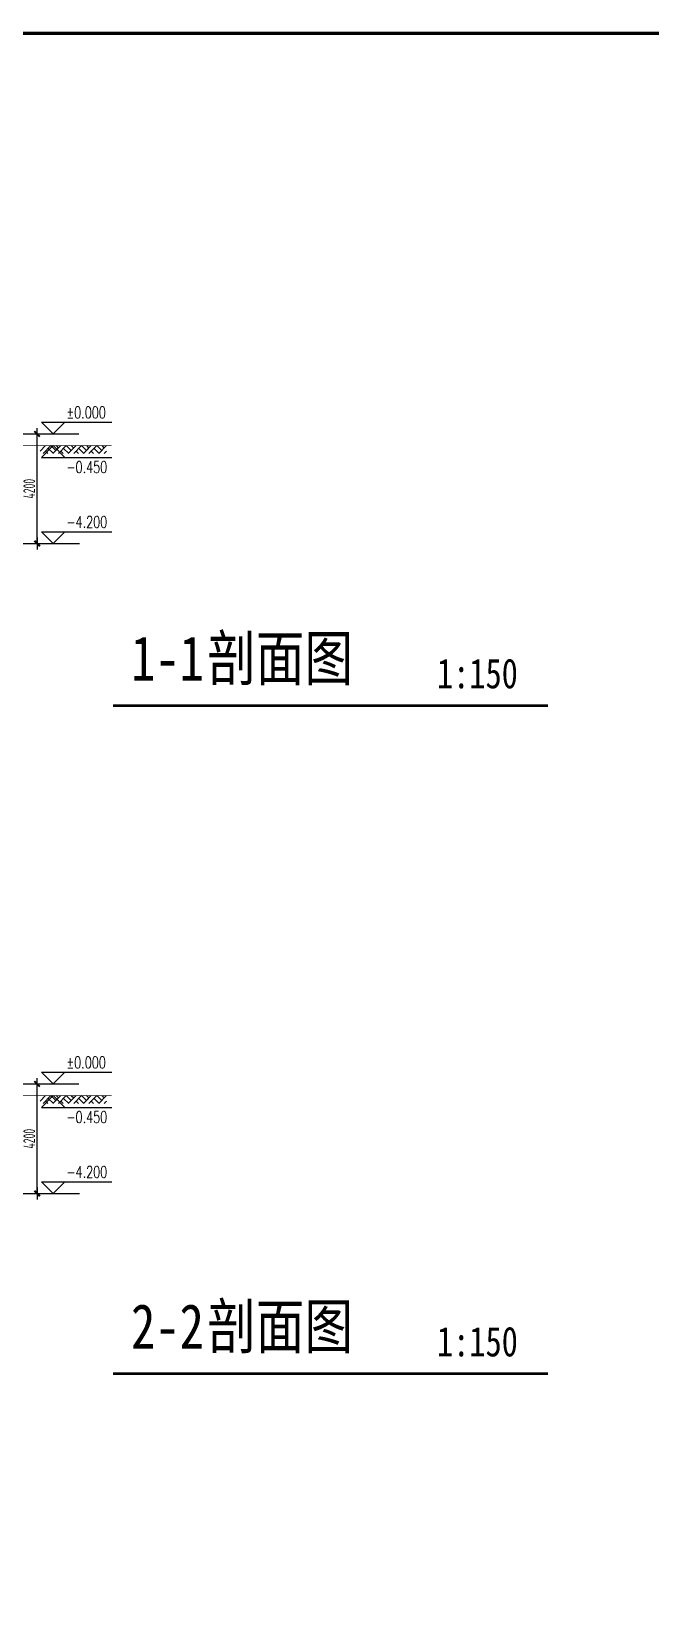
# Model space of a CAD drawing. Extents: x 1596194 to 1987057, y -212608 to 63160.
# Drawn here: x 1729047 to 1752754, y -151798 to -90988 of the extents above; entities that cross this region are included whole.
import ezdxf

# ---------------------------------------------------------------- set-up
doc = ezdxf.new("R2010")
doc.units = 0
doc.header["$LTSCALE"] = 100
doc.header["$MEASUREMENT"] = 0
doc.layers.get('0').update_dxf_attribs({"linetype": 'CONTINUOUS'})
doc.layers.get('DEFPOINTS').update_dxf_attribs({"linetype": 'CONTINUOUS'})
for name, color, linetype in [('2-栏杆', 253, 'CONTINUOUS'), ('PUB_DIM', 3, 'CONTINUOUS'), ('PUB_TEXT', 30, 'CONTINUOUS')]:
    doc.layers.add(name, color=color, linetype=linetype)
doc.styles.add('_TCH_DIM', font='SIMPLEX', dxfattribs={"bigfont": 'GBCBIG'})
doc.styles.add('DIM_FONT', font='SYSZ.shx', dxfattribs={"width": 0.7, "bigfont": 'SYFS.shx'})
doc.styles.get("Standard").update_dxf_attribs({"font": 'SimSun.ttf', "width": 0.8})
doc.dimstyles.new('DIMN150', dxfattribs={"dimscale": 1.5, "dimtxt": 300, "dimasz": 1, "dimexe": 250, "dimexo": 300, "dimgap": 30, "dimtad": 1, "dimdec": 0, "dimzin": 0, "dimdsep": 46, "dimtxsty": 'DIM_FONT', "dimblk": 'ARCHTICK', "dimcen": 0.09, "dimclrt": 7, "dimazin": 2, "dimtfac": 1, "dimtdec": 0, "dimtix": 1, "dimtmove": 2, "dimatfit": 3, "dimldrblk": 'DOT', "dimfxl": 0, "dimtolj": 1, "dimtzin": 0, "dimarcsym": 0})

# ---------------------------------------------------------------- blocks, each defined once
blk = doc.blocks.new('$LinePat$00000009')
for p, q in [((0, -210), (210, 0)), ((120, -300), (420, 0)), ((420, 0), (608, -188)), ((495, -300), (795, 0)), ((615, 0), (705, -90)), ((210, -210), (300, -300)), ((315, -105), (502, -293)), ((705, -300), (795, -210))]:
    blk.add_line(p, q)
blk = doc.blocks.new('_archtick')
blk.add_line((-150, 0), (150, 0))
at = {"const_width": 50}
blk.add_lwpolyline([(-70, -70), (70, 70)], dxfattribs=at)
blk = doc.blocks.new('*D1182')
at = {"layer": 'DEFPOINTS', "color": 0}
for p in [(1727741, -106403), (1729254, -106403), (1727741, -110603)]:
    blk.add_point(p, dxfattribs=at)
at = {"layer": 'PUB_DIM', "color": 0, "lineweight": -2}
for p, q in [((1728191, -106403), (1729629, -106403)), ((1729254, -110603), (1729254, -106403)), ((1728191, -110603), (1729629, -110603))]:
    blk.add_line(p, q, dxfattribs=at)
at = {"layer": 'PUB_DIM', "color": 0, "lineweight": -2, "xscale": 1.5, "yscale": 1.5, "zscale": 1.5}
for p, rotation in [((1729254, -106403), 90), ((1729254, -110603), 270)]:
    blk.add_blockref('_archtick', p, dxfattribs=dict(at, rotation=rotation))
at = {"layer": 'PUB_DIM', "color": 7, "insert": (1728952, -108503), "char_height": 450, "attachment_point": 5, "rotation": 90, "style": 'DIM_FONT'}
blk.add_mtext('\\A1;4200', dxfattribs=at)
blk = doc.blocks.new('_Dot')
at = {"color": 0, "linetype": 'ByBlock', "lineweight": -2}
blk.add_line((-0.5, 0), (-1, 0), dxfattribs=at)
at = {"color": 0, "linetype": 'ByBlock', "const_width": 0.5}
blk.add_lwpolyline([(-0.25, 0, 1), (0.25, 0, 1)], format="xyb", close=True, dxfattribs=at)
blk = doc.blocks.new('*D1227')
at = {"layer": 'DEFPOINTS', "color": 0}
for p in [(1727741, -131316), (1729254, -131316), (1727741, -135516)]:
    blk.add_point(p, dxfattribs=at)
at = {"layer": 'PUB_DIM', "color": 0, "lineweight": -2}
for p, q in [((1728191, -131316), (1729629, -131316)), ((1729254, -135516), (1729254, -131316)), ((1728191, -135516), (1729629, -135516))]:
    blk.add_line(p, q, dxfattribs=at)
at = {"layer": 'PUB_DIM', "color": 0, "lineweight": -2, "xscale": 1.5, "yscale": 1.5, "zscale": 1.5}
for p, rotation in [((1729254, -131316), 90), ((1729254, -135516), 270)]:
    blk.add_blockref('_archtick', p, dxfattribs=dict(at, rotation=rotation))
at = {"layer": 'PUB_DIM', "color": 7, "insert": (1728952, -133416), "char_height": 450, "attachment_point": 5, "rotation": 90, "style": 'DIM_FONT'}
blk.add_mtext('\\A1;4200', dxfattribs=at)

msp = doc.modelspace()

# ---------------------------------------------------------------- linework, layer by layer
at = {"color": 50, "linetype": 'Continuous', "const_width": 120}
msp.add_lwpolyline([(1843468.163, -212548.112), (1625068.163, -212548.112), (1625068.163, -91048.112), (1843468.163, -91048.112)], close=True, dxfattribs=at)
at = {"layer": '2-栏杆', "const_width": 20}
for points in [[(1727311.155, -106853.471), (1732111.504, -106853.471)], [(1727311.155, -131765.582), (1732111.504, -131765.582)]]:
    msp.add_lwpolyline(points, dxfattribs=at)
at = {"layer": 'PUB_DIM'}
for p, q in [((1729123.411, -106403.471), (1730857.16, -106403.471)), ((1729866.044, -106403.471), (1729416.044, -105953.471)), ((1729416.044, -105953.471), (1732116.044, -105953.471)), ((1729866.044, -106403.471), (1730316.044, -105953.471)), ((1729866.044, -106853.471), (1729416.044, -107303.471)), ((1729866.044, -106853.471), (1730316.044, -107303.471)), ((1729416.044, -107303.471), (1732116.044, -107303.471)), ((1729123.411, -110603.471), (1730872.983, -110603.471)), ((1729866.044, -110603.471), (1729416.044, -110153.471)), ((1729416.044, -110153.471), (1732116.044, -110153.471)), ((1729866.044, -110603.471), (1730316.044, -110153.471)), ((1729123.411, -131315.582), (1730857.16, -131315.582)), ((1729866.044, -131315.582), (1729416.044, -130865.582)), ((1729416.044, -130865.582), (1732116.044, -130865.582)), ((1729866.044, -131315.582), (1730316.044, -130865.582)), ((1729866.044, -131765.582), (1729416.044, -132215.582)), ((1729866.044, -131765.582), (1730316.044, -132215.582)), ((1729416.044, -132215.582), (1732116.044, -132215.582)), ((1729123.411, -135515.582), (1730872.983, -135515.582)), ((1729866.044, -135515.582), (1729416.044, -135065.582)), ((1729416.044, -135065.582), (1732116.044, -135065.582)), ((1729866.044, -135515.582), (1730316.044, -135065.582))]:
    msp.add_line(p, q, dxfattribs=at)
at = {"layer": 'PUB_TEXT', "const_width": 100}
for points in [[(1732167.058, -116818.642), (1748840.266, -116818.642)], [(1732167.058, -142426.106), (1748840.266, -142426.106)]]:
    msp.add_lwpolyline(points, dxfattribs=at)

# ---------------------------------------------------------------- block references
at = {"layer": '2-栏杆'}
for p in [(1729364.789, -106853.471), (1729949.789, -106853.471), (1730534.789, -106853.471), (1731119.789, -106853.471), (1729364.789, -131765.582), (1729949.789, -131765.582), (1730534.789, -131765.582), (1731119.789, -131765.582)]:
    msp.add_blockref('$LinePat$00000009', p, dxfattribs=at)

# ---------------------------------------------------------------- texts
at = {"layer": 'PUB_TEXT', "style": '_TCH_DIM', "width": 0.705882}
for s, p in [('%%P0.000', (1730376.044, -105803.471)), ('-0.450', (1730376.044, -107899.721)), ('-4.200', (1730376.044, -110003.471)), ('%%P0.000', (1730376.044, -130715.582)), ('-0.450', (1730376.044, -132811.832)), ('-4.200', (1730376.044, -134915.582))]:
    msp.add_text(s, height=446.25, dxfattribs=at).set_placement(p)
at = {"layer": 'PUB_TEXT', "width": 0.8}
for s, height, p in [('1-1', 1708.8608, (1732853.981, -115854.82)), ('剖面图', 1708.8608, (1735770.437, -115854.82)), ('1:150', 1139.2405, (1744579.611, -116153.499)), ('2-2', 1708.8608, (1732853.981, -141462.283)), ('剖面图', 1708.8608, (1735770.437, -141462.283)), ('1:150', 1139.2405, (1744579.611, -141760.962))]:
    msp.add_text(s, height=height, dxfattribs=at).set_placement(p)

# ---------------------------------------------------------------- dimensions: what is measured, and where the dimension line sits
at = {"layer": 'PUB_DIM'}
for p1, p2, picture, middle in [((1727741.441, -110603.471), (1727741.441, -106403.471), '*D1182', (1728951.554, -108503.471)), ((1727741.441, -135515.582), (1727741.441, -131315.582), '*D1227', (1728951.554, -133415.582))]:
    dim = msp.add_aligned_dim(p1=p1, p2=p2, distance=-1512.256, dimstyle='DIMN150', dxfattribs=at)
    dim.commit()
    dim.dimension.update_dxf_attribs({"geometry": picture, "text_midpoint": middle})

doc.saveas('drawing.dxf')
